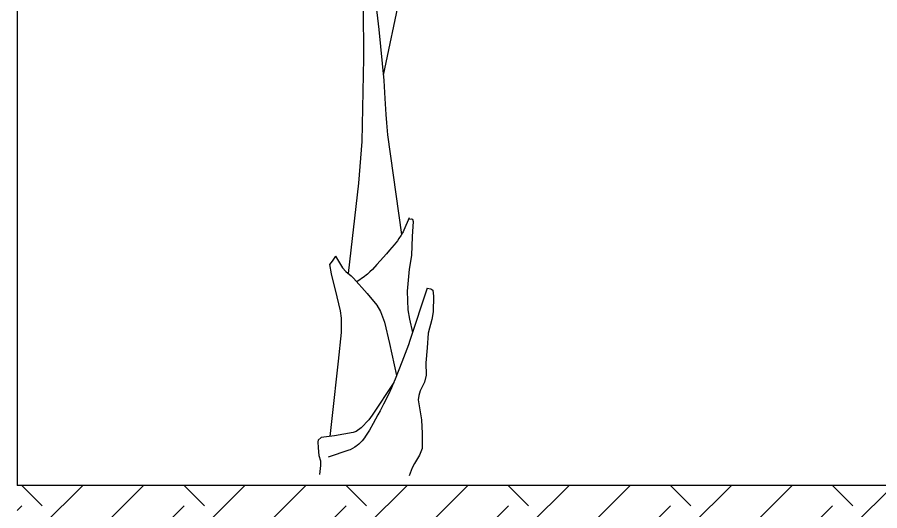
# Model space of a CAD drawing. Header units: millimetres. Extents: x 237 to 339, y 16 to 52.
# Drawn here: x 308.64 to 310.897, y 18.018 to 19.311 of the extents above; entities that cross this region are included whole.
import ezdxf

# ---------------------------------------------------------------- set-up
doc = ezdxf.new("R2010")
doc.units = ezdxf.units.MM
doc.header["$LTSCALE"] = 0.6
doc.header["$MEASUREMENT"] = 0
for name, color, linetype in [('0.1', 1, 'Continuous'), ('0.3', 3, 'Continuous'), ('CAULE', 32, 'Continuous'), ('PALMEIRA', 76, 'Continuous')]:
    doc.layers.add(name, color=color, linetype=linetype)

# ---------------------------------------------------------------- blocks, each defined once
blk = doc.blocks.new('palmeira-V')
at = {"layer": 'CAULE', "linetype": 'Continuous'}
for points in [[(0.6073, 1.1704), (0.5123, 1.1424), (0.4546, 1.1238), (0.4261, 1.1132), (0.4169, 1.1093), (0.3993, 1.1002), (0.3825, 1.0897), (0.3501, 1.0661), (0.3082, 1.0319), (0.2885, 1.0137), (0.2601, 0.9848), (0.2269, 0.946), (0.2118, 0.9256), (0.1916, 0.8932), (0.176, 0.8632), (0.1664, 0.843), (0.1485, 0.8017), (0.1355, 0.7698), (0.1308, 0.7534), (0.1054, 0.6288), (0.0832, 0.5229)], [(-0.0708, 0.9793), (-0.0454, 0.9365), (-0.0207, 0.8922), (-0.0092, 0.8695), (0.0066, 0.8348), (0.0206, 0.7993), (0.0269, 0.7813), (0.0379, 0.7446), (0.0425, 0.7261), (0.0484, 0.6978), (0.0512, 0.6809), (0.055, 0.647), (0.057, 0.6131), (0.0573, 0.5453), (0.0552, 0.4358), (0.0509, 0.3813), (0.0372, 0.2633)], [(0.0332, 0.7881), (0.0636, 0.6648), (0.0649, 0.6594), (0.0673, 0.6485), (0.0695, 0.6376), (0.0708, 0.6303), (0.0731, 0.6157), (0.0747, 0.6047), (0.0756, 0.5973), (0.0774, 0.5826), (0.0797, 0.5604), (0.0839, 0.516), (0.0846, 0.5081), (0.0855, 0.4923), (0.0865, 0.4712), (0.0873, 0.4606), (0.0883, 0.4501), (0.089, 0.4449), (0.1072, 0.3141)], [(0.117, 0.336), (0.1102, 0.3201), (0.1092, 0.3178), (0.1084, 0.3162), (0.1067, 0.3132), (0.1038, 0.3089), (0.1018, 0.3061), (0.0975, 0.3006), (0.0915, 0.2935), (0.0875, 0.2889), (0.0792, 0.2798), (0.0748, 0.2749), (0.069, 0.2684), (0.0659, 0.2653), (0.0628, 0.2624), (0.0611, 0.261), (0.0585, 0.259), (0.0488, 0.2524)], [(0.1163, 0.3344), (0.12, 0.3348), (0.1213, 0.3342), (0.1224, 0.3311), (0.1212, 0.3116), (0.12, 0.2865), (0.117, 0.2688), (0.1145, 0.2401), (0.1155, 0.2156), (0.1176, 0.2034), (0.1216, 0.1858)], [(0.0207, 0.2859), (0.0164, 0.2792), (0.0128, 0.2749), (0.0152, 0.2627), (0.0225, 0.2328), (0.0268, 0.2141), (0.028, 0.2047), (0.0281, 0.186), (0.0244, 0.1485), (0.0158, 0.0733), (0.0135, 0.0499)], [(0.0207, 0.2859), (0.0298, 0.2706), (0.0342, 0.2657), (0.0412, 0.2602), (0.0445, 0.2572), (0.0621, 0.237), (0.0748, 0.2218), (0.0798, 0.2132), (0.0848, 0.1996), (0.0914, 0.1717), (0.1006, 0.1295)], [(0.1407, 0.2438), (0.1182, 0.1753), (0.1162, 0.1696), (0.1121, 0.1583), (0.1077, 0.147), (0.0987, 0.1246), (0.0959, 0.118), (0.094, 0.1136), (0.0901, 0.1049), (0.0837, 0.092), (0.0793, 0.0835), (0.0763, 0.0779), (0.07, 0.0666), (0.0653, 0.0582), (0.0627, 0.054), (0.06, 0.05), (0.0585, 0.048), (0.0555, 0.0442), (0.054, 0.0424), (0.0515, 0.0399), (0.0491, 0.0379), (0.0479, 0.0369), (0.0461, 0.0356), (0.0431, 0.0338), (0.04, 0.0324), (0.0384, 0.0318), (0.011, 0.0226)], [(0.1407, 0.2438), (0.1456, 0.2432), (0.148, 0.2412), (0.1492, 0.2334), (0.1484, 0.2129), (0.1468, 0.2028), (0.1419, 0.1851), (0.1407, 0.1656), (0.1389, 0.146), (0.1395, 0.1301), (0.137, 0.121), (0.1317, 0.1093), (0.1297, 0.1032), (0.1291, 0.0978), (0.1334, 0.0715), (0.134, 0.0538), (0.134, 0.0342), (0.1308, 0.0253), (0.1241, 0.0143), (0.1212, 0.0086), (0.117, -0.0018)], [(0.097, 0.1206), (0.0688, 0.0776), (0.0645, 0.0717), (0.0542, 0.0611), (0.0476, 0.0563), (0.0439, 0.055), (0.0195, 0.0507), (0.0018, 0.0483), (-0.0019, 0.0451), (-0.0024, 0.0428), (-0.0018, 0.0348), (-0.0012, 0.025), (0.0012, 0.0177), (0.0012, 0.0116), (0, 0)]]:
    blk.add_lwpolyline(points, dxfattribs=at)

msp = doc.modelspace()

# ---------------------------------------------------------------- hatches: boundary and pattern name
at = {"layer": '0.1'}
h = msp.add_hatch(dxfattribs=at)
h.set_pattern_fill('EARTH', color=256, scale=1.2, angle=45, style=0)
h.paths.add_polyline_path([(313.6189, 18.0847), (308.64, 18.0847), (308.64, 17.2032), (313.6189, 17.2032)])

# ---------------------------------------------------------------- linework, layer by layer
msp.add_line((308.64, 20.5847), (308.64, 18.0847), dxfattribs=at)
at = {"layer": '0.3'}
msp.add_line((314.6689, 18.0847), (308.64, 18.0847), dxfattribs=at)

# ---------------------------------------------------------------- block references
at = {"layer": 'PALMEIRA', "xscale": 2, "yscale": 2}
msp.add_blockref('palmeira-V', (309.4313, 18.1132), dxfattribs=at)

doc.saveas('drawing.dxf')
